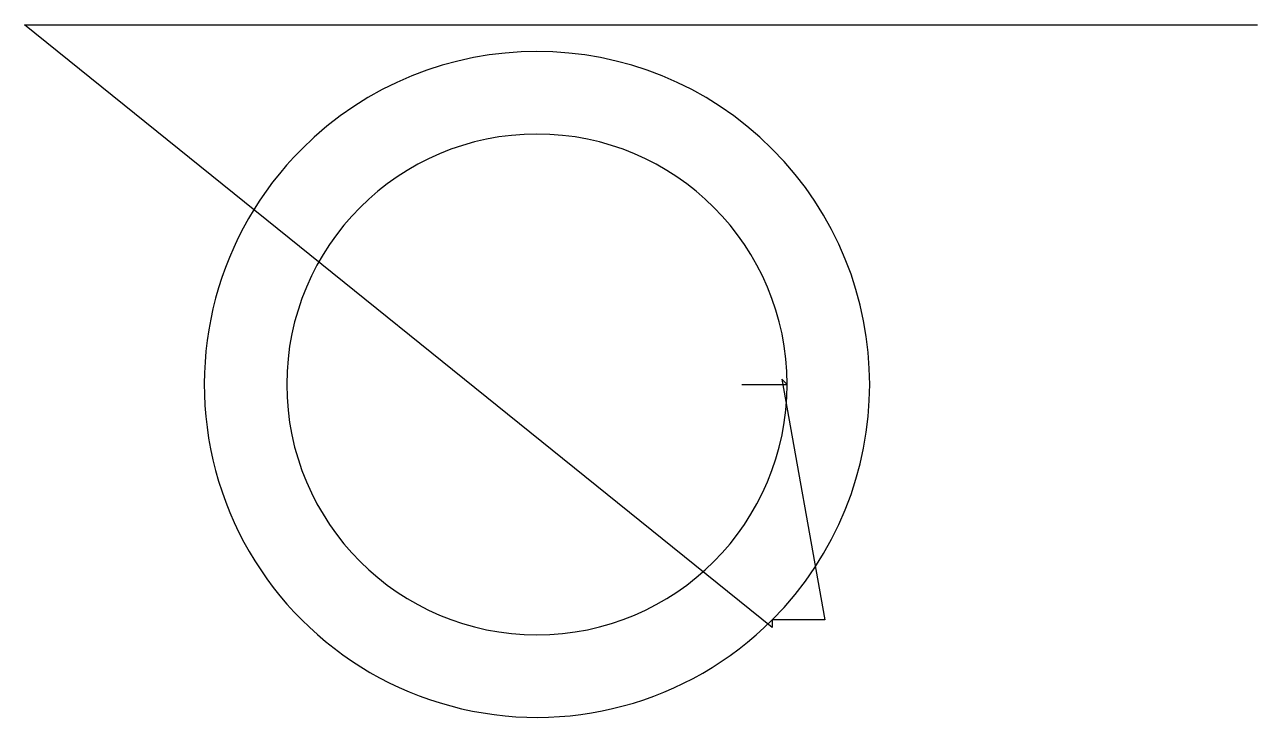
# Model space of a CAD drawing. Header units: metres. Extents: x 57 to 875, y 631 to 1090.
import ezdxf

# ---------------------------------------------------------------- set-up
doc = ezdxf.new("R2010")
doc.units = ezdxf.units.M

msp = doc.modelspace()

# ---------------------------------------------------------------- linework, layer by layer
at = {"layer": 'TOOL_0'}
for p, q in [((553.137, 690.284), (57.125, 1089.955)), ((57.125, 1089.955), (873.999, 1089.955)), ((873.999, 1089.955), (874.999, 1089.955)), ((533.044, 851.377), (563.044, 851.377)), ((563.044, 851.377), (559.508, 854.913)), ((559.508, 854.913), (588.137, 695.284)), ((588.137, 695.284), (553.137, 695.284)), ((553.137, 695.284), (553.137, 690.284))]:
    msp.add_line(p, q, dxfattribs=at)
for centre, radius, start, end in [((397.043, 851.377), 220.75, 315.000184, 134.999633), ((397.044, 851.377), 166, 0, 180), ((397.043, 851.378), 220.75, 134.999816, 315), ((397.044, 851.377), 166, 180, 0)]:
    msp.add_arc(centre, radius, start, end, dxfattribs=at)

doc.saveas('drawing.dxf')
